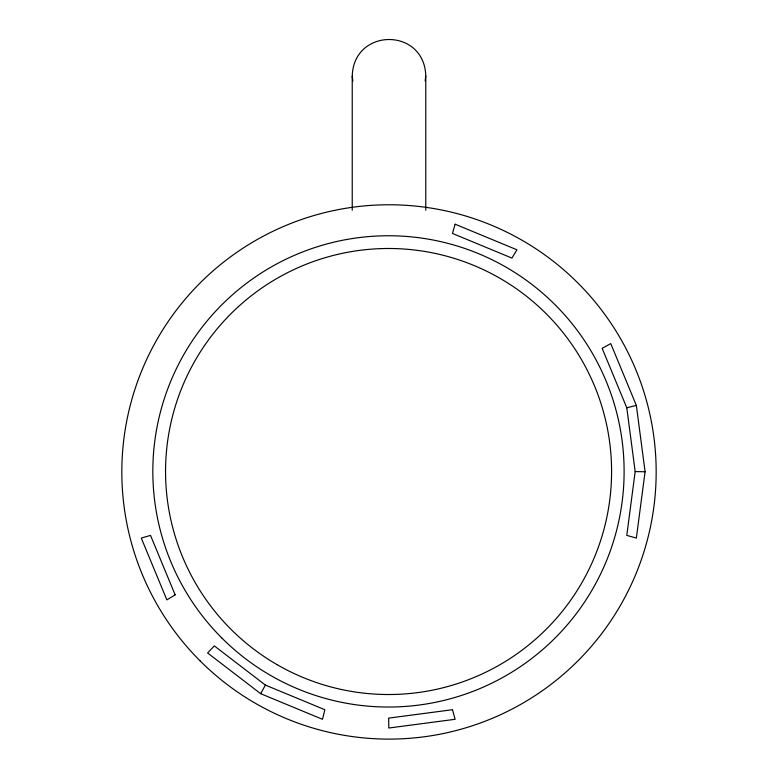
<?xml version="1.0" encoding="UTF-8"?>
<svg xmlns="http://www.w3.org/2000/svg" width="778" height="778" viewBox="0 0 778 778"><rect width="100%" height="100%" fill="white"/><g stroke="black" fill="none" stroke-linecap="round" stroke-linejoin="round"><path stroke-width="1.17" d="M352.23 210.206L352.23 76.244C353.406 27.502 424.496 27.133 425.77 76.04L425.77 210.186M425.148 80.854L425.77 76.04M635.179 471.585L626.786 535.39L636.355 538.075L645.088 471.75L636.355 405.426L610.759 343.613L602.153 348.32L626.786 407.779L635.179 471.585L645.088 471.75M260.679 693.694L265.386 685.087L214.329 645.905L207.6 652.966L260.679 693.694L322.491 719.29L324.844 709.721L265.386 685.087M626.786 407.779L636.355 405.426M352.23 76.244L352.852 81.058M455.14 224.21L452.456 233.449L511.914 258.082L516.952 249.806L455.14 224.21M175.147 594.849L166.871 599.887L141.275 538.075L150.514 535.39L175.147 594.849M452.456 709.721L388.65 718.113L388.815 728.023L455.14 719.29L452.456 709.721M200.082 660.853A267.165 267.165 0 0 0 647.063 541.08A267.165 267.165 0 0 0 319.855 213.872A267.165 267.165 0 0 0 200.082 660.853M221.847 638.018A235.637 235.637 0 0 0 616.079 532.385A235.637 235.637 0 0 0 327.48 243.786A235.637 235.637 0 0 0 221.847 638.018M277.056 664.645A223.023 223.023 0 0 0 611.586 471.507A223.023 223.023 0 0 0 277.056 278.368A223.023 223.023 0 0 0 277.056 664.645"/></g></svg>
